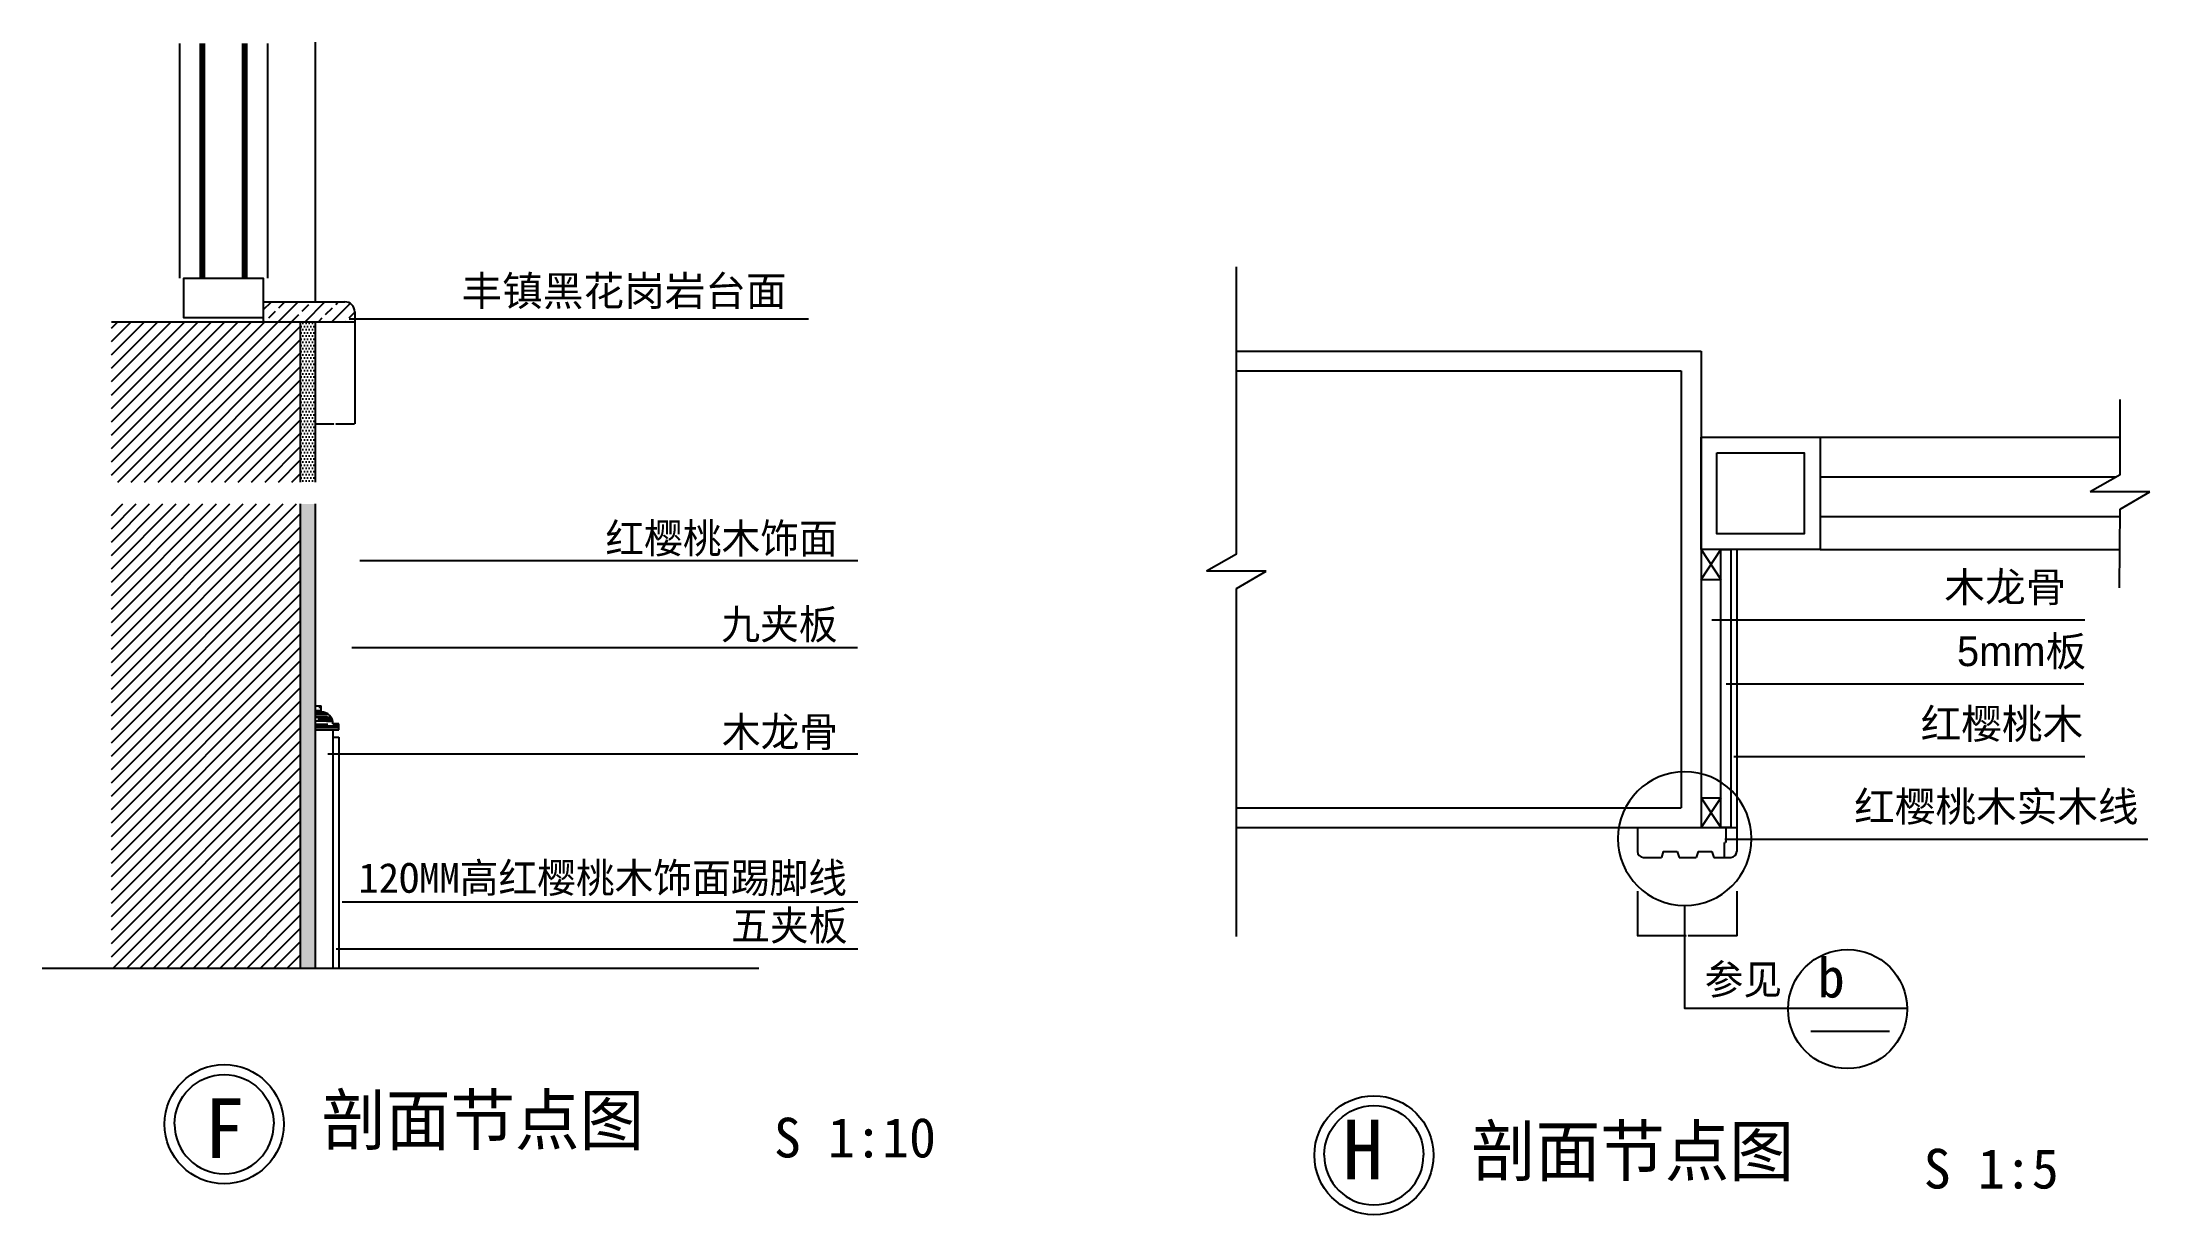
# Model space of a CAD drawing. Header units: metres. Extents: x 182013 to 184135, y -7746 to -6565.
import ezdxf

# ---------------------------------------------------------------- set-up
doc = ezdxf.new("R2010")
doc.units = ezdxf.units.M
for name, color, linetype in [('10', 8, 'Continuous'), ('11', 3, 'Continuous'), ('15', 2, 'Continuous'), ('16', 3, 'Continuous'), ('17', 1, 'Continuous'), ('19', 8, 'Continuous'), ('20', 1, 'Continuous'), ('21', 253, 'Continuous'), ('4', 6, 'Continuous'), ('5', 5, 'Continuous'), ('7', 7, 'Continuous'), ('8', 7, 'Continuous'), ('BHATCH', 8, 'Continuous'), ('WINDOW', 2, 'Continuous')]:
    doc.layers.add(name, color=color, linetype=linetype)
doc.dimstyles.get("Standard").update_dxf_attribs({"dimtxt": 2.5, "dimasz": 2.5, "dimexe": 1.25, "dimexo": 0.625, "dimtad": 1, "dimcen": 2.5, "dimazin": 3, "dimtfac": 1, "dimtmove": 0, "dimatfit": 3})

# ---------------------------------------------------------------- blocks, each defined once
blk = doc.blocks.new('HY-4')
at = {"layer": '20'}
for points in [[(-5, 0, -1), (5, 0, -1)], [(-5, 0, 1), (5, 0, 1)]]:
    blk.add_lwpolyline(points, format="xyb", dxfattribs=at)
blk.add_circle((0, 0), 6, dxfattribs=at)
blk.add_circle((0, 0), 6, dxfattribs=at)
blk = doc.blocks.new('_CLOSEDFILLED')
at = {"color": 0, "linetype": 'BYBLOCK'}
blk.add_solid([(-1, 0.2), (0, 0), (-1, -0.2)], dxfattribs=at)
blk = doc.blocks.new('*D1')
for p, q in [((182287.4, -6846.86), (182287.4, -6949.9)), ((182327.4, -6846.86), (182327.4, -6949.9)), ((182287.65, -6949.9), (182306.4, -6949.9)), ((182308.4, -6949.9), (182327.15, -6949.9))]:
    blk.add_line(p, q)
at = {"layer": 'Defpoints'}
for p in [(182287.4, -6846.86), (182327.4, -6846.86), (182287.4, -6949.9)]:
    blk.add_point(p, dxfattribs=at)
at = {"layer": '8', "xscale": 0.25, "yscale": 0.25, "rotation": 180}
blk.add_blockref('_CLOSEDFILLED', (182287.4, -6949.9), dxfattribs=at)
at = {"layer": '8', "xscale": 0.25, "yscale": 0.25}
blk.add_blockref('_CLOSEDFILLED', (182327.4, -6949.9), dxfattribs=at)
at = {"layer": '8', "insert": (182307.4, -6949.9), "char_height": 1, "attachment_point": 5}
blk.add_mtext('20', dxfattribs=at)
blk = doc.blocks.new('*D2')
for p, q in [((183619.4, -7420.33), (183619.4, -7465.46)), ((183719.4, -7420.33), (183719.4, -7465.46)), ((183668.4, -7465.46), (183619.15, -7465.46)), ((183719.65, -7465.46), (183670.4, -7465.46))]:
    blk.add_line(p, q)
at = {"layer": 'Defpoints'}
for p in [(183619.4, -7420.33), (183719.4, -7420.33), (183719.4, -7465.46)]:
    blk.add_point(p, dxfattribs=at)
at = {"layer": '7', "xscale": 0.25, "yscale": 0.25}
blk.add_blockref('_CLOSEDFILLED', (183619.4, -7465.46), dxfattribs=at)
at = {"layer": '7', "xscale": 0.25, "yscale": 0.25, "rotation": 180}
blk.add_blockref('_CLOSEDFILLED', (183719.4, -7465.46), dxfattribs=at)
at = {"layer": '7', "insert": (183669.4, -7465.46), "char_height": 1, "attachment_point": 5}
blk.add_mtext('50', dxfattribs=at)
blk = doc.blocks.new('*D3')
for p, q in [((183708.4, -7356.41), (183708.4, -7371.41)), ((183707.05, -7386.41), (183707.05, -7371.41)), ((183707.3, -7371.41), (183708.15, -7371.41))]:
    blk.add_line(p, q)
at = {"layer": 'Defpoints'}
for p in [(183708.4, -7356.41), (183707.05, -7371.41), (183707.05, -7386.41)]:
    blk.add_point(p, dxfattribs=at)
at = {"layer": '7', "xscale": 0.25, "yscale": 0.25, "rotation": 180}
blk.add_blockref('_CLOSEDFILLED', (183707.05, -7371.41), dxfattribs=at)
at = {"layer": '7', "xscale": 0.25, "yscale": 0.25}
blk.add_blockref('_CLOSEDFILLED', (183708.4, -7371.41), dxfattribs=at)
at = {"layer": '7', "insert": (183707.725, -7370.285), "char_height": 1, "attachment_point": 5}
blk.add_mtext('15', dxfattribs=at)

msp = doc.modelspace()

# ---------------------------------------------------------------- hatches: boundary and pattern name
at = {"layer": '10'}
h = msp.add_hatch(dxfattribs=at)
h.set_pattern_fill('ANSI33', scale=3)
h.paths.add_polyline_path([(182235.32, -6826.86), (182235.32, -6846.86), (182327.4, -6846.86), (182327.4, -6836.86, 0.41), (182317.4, -6826.86)])
h = msp.add_hatch(dxfattribs=at)
h.set_pattern_fill('ANSI31', scale=3)
h.paths.add_polyline_path([(182272.4, -6846.86), (182082.23, -6846.86), (182082.23, -7008.41), (182272.4, -7008.41)])
h.paths.add_polyline_path([(182272.4, -7030.48), (182082.23, -7030.48), (182082.23, -7497.96), (182272.4, -7497.96)])
h = msp.add_hatch(dxfattribs=at)
h.set_pattern_fill('DOTS', scale=2)
h.paths.add_polyline_path([(182287.4, -6846.86), (182272.4, -6846.86), (182272.4, -7008.41), (182287.4, -7008.41)])
h = msp.add_hatch(dxfattribs=at)
h.set_pattern_fill('DOTS', scale=2)
h.paths.add_polyline_path([(182287.4, -7030.48), (182272.4, -7030.48), (182272.4, -7497.96), (182287.4, -7497.96)])
h = msp.add_hatch(dxfattribs=at)
h.set_pattern_fill('AR-RROOF', scale=0.2)
h.paths.add_polyline_path([(182311.46, -7257.96), (182311.46, -7251.95), (182305.44, -7251.95, 0.41), (182293.42, -7239.92), (182293.42, -7233.9), (182287.4, -7233.9), (182287.4, -7257.96)])

# ---------------------------------------------------------------- linework, layer by layer
for p, q in [((182235.32, -6826.86), (182235.32, -6846.86)), ((183214.91, -6896.41), (183663.4, -6896.41)), ((183663.4, -6896.41), (183663.4, -7336.41)), ((183214.91, -7336.41), (183663.4, -7336.41))]:
    msp.add_line(p, q, dxfattribs=at)
for points in [[(182235.32, -6842.9), (182155.32, -6842.9), (182155.32, -6802.9), (182235.32, -6802.9)], [(183699.4, -6979.09), (183787.4, -6979.09), (183787.4, -7060.41), (183699.4, -7060.41)]]:
    msp.add_lwpolyline(points, close=True, dxfattribs=at)
at = {"layer": '11'}
for points in [[(183683.4, -6963.09), (183803.4, -6963.09), (183803.4, -7076.41), (183683.4, -7076.41), (183683.4, -6963.09)], [(183699.4, -6979.09), (183787.4, -6979.09), (183787.4, -7060.41), (183699.4, -7060.41), (183699.4, -6979.09)]]:
    msp.add_lwpolyline(points, dxfattribs=at)
for points in [[(183683.4, -6963.09), (183803.4, -6963.09), (183803.4, -7076.41), (183683.4, -7076.41)], [(183699.4, -6979.09), (183787.4, -6979.09), (183787.4, -7060.41), (183699.4, -7060.41)]]:
    msp.add_lwpolyline(points, close=True, dxfattribs=at)
at = {"layer": '15'}
for p, q in [((182235.32, -6826.86), (182317.4, -6826.86)), ((182082.23, -6846.86), (182327.4, -6846.86)), ((182272.4, -6846.86), (182272.4, -7008.41)), ((182327.4, -6836.86), (182327.4, -6846.86)), ((183214.91, -6876.41), (183683.4, -6876.41)), ((183683.4, -6876.41), (183683.4, -7356.41)), ((182272.4, -7030.48), (182272.4, -7497.96)), ((182287.4, -7233.9), (182293.42, -7233.9)), ((182293.42, -7239.92), (182293.42, -7233.9)), ((182311.46, -7251.95), (182305.44, -7251.95)), ((182311.46, -7257.96), (182311.46, -7251.95)), ((182305.4, -7265.46), (182311.4, -7265.46)), ((182311.4, -7265.46), (182311.4, -7497.96)), ((183214.91, -7356.41), (183683.4, -7356.41)), ((182012.55, -7497.96), (182734.52, -7497.96))]:
    msp.add_line(p, q, dxfattribs=at)
for centre, radius in [((182317.4, -6836.86), 10), ((182293.42, -7251.95), 12.03)]:
    msp.add_arc(centre, radius, 0, 90, dxfattribs=at)
at = {"layer": '16'}
for p, q in [((183803.4, -7003.09), (184101.82, -7003.09)), ((183803.4, -7043.09), (184105.36, -7043.09)), ((183683.4, -7076.41), (183703.4, -7106.41)), ((183683.4, -7106.41), (183703.4, -7076.41)), ((183719.4, -7076.41), (183719.4, -7356.41)), ((183683.4, -7106.41), (183703.4, -7106.41)), ((183683.4, -7326.41), (183703.4, -7356.41)), ((183703.4, -7326.41), (183683.4, -7356.41)), ((183683.4, -7326.41), (183703.4, -7326.41)), ((183619.4, -7356.41), (183719.4, -7356.41)), ((183619.4, -7356.41), (183619.4, -7380.41)), ((183683.4, -7356.41), (183719.4, -7356.41)), ((183719.4, -7356.41), (183719.4, -7380.41)), ((183625.4, -7386.41), (183643.4, -7386.41)), ((183645.4, -7380.41), (183643.4, -7386.41)), ((183645.4, -7380.41), (183659.4, -7380.41)), ((183659.4, -7380.41), (183661.4, -7386.41)), ((183661.4, -7386.41), (183678.4, -7386.41)), ((183680.4, -7380.41), (183678.4, -7386.41)), ((183680.4, -7380.41), (183694.4, -7380.41)), ((183694.4, -7380.41), (183696.4, -7386.41)), ((183696.4, -7386.41), (183713.4, -7386.41))]:
    msp.add_line(p, q, dxfattribs=at)
msp.add_lwpolyline([(183703.4, -7076.41), (183713.4, -7076.41), (183713.4, -7356.41), (183703.4, -7356.41)], close=True, dxfattribs=at)
for centre, start, end in [((183625.4, -7380.41), 180, 270), ((183713.4, -7380.41), 270, 0)]:
    msp.add_arc(centre, 6, start, end, dxfattribs=at)
at = {"layer": '17'}
msp.add_line((182287.4, -7257.96), (182311.46, -7257.96), dxfattribs=at)
at = {"layer": '19'}
msp.add_lwpolyline([(183734.37, -7367.49, 1), (183599.67, -7367.49, 1)], format="xyb", close=True, dxfattribs=at)
at = {"layer": '20'}
for p, q in [((183215.33, -7080.86), (183215.33, -6791.47)), ((184105.42, -7001.01), (184105.42, -6925.18)), ((184105.42, -7001.01), (184075.42, -7018.33)), ((184135.42, -7018.33), (184075.42, -7018.33)), ((184105.42, -7035.65), (184135.42, -7018.33)), ((184104.99, -7114.97), (184105.42, -7035.65)), ((183215.33, -7080.86), (183185.33, -7098.18)), ((183245.33, -7098.18), (183185.33, -7098.18)), ((183215.33, -7115.5), (183245.33, -7098.18)), ((183215.33, -7466.2), (183215.33, -7115.5))]:
    msp.add_line(p, q, dxfattribs=at)
msp.add_lwpolyline([(183891.6, -7538.65), (183771.6, -7538.65), (183667.02, -7538.65), (183667.02, -7434.83)], dxfattribs=at)
msp.add_circle((183831, -7539.19), 60, dxfattribs=at)
at = {"layer": '21'}
for p, q in [((183803.4, -6963.09), (184105.36, -6963.09)), ((183803.4, -7076.41), (184105.36, -7076.41))]:
    msp.add_line(p, q, dxfattribs=at)
at = {"layer": '4'}
for p, q in [((182150.92, -6566.84), (182150.92, -6802.9)), ((182239.4, -6566.84), (182239.4, -6802.9))]:
    msp.add_line(p, q, dxfattribs=at)
at = {"layer": '5'}
for p, q in [((182287.4, -6565.32), (182287.4, -6826.86)), ((182287.4, -6846.86), (182287.4, -7008.41)), ((182287.4, -7030.48), (182287.4, -7497.96)), ((182305.4, -7257.96), (182305.4, -7497.96))]:
    msp.add_line(p, q, dxfattribs=at)
at = {"layer": '8'}
msp.add_lwpolyline([(183793.88, -7561.44), (183873.31, -7561.44)], dxfattribs=at)
at = {"layer": 'BHATCH'}
for p, q in [((182171.86, -6566.84), (182171.86, -6802.9)), ((182173.86, -6566.84), (182173.86, -6802.9)), ((182175.86, -6566.84), (182175.86, -6802.9)), ((182214.28, -6566.84), (182214.28, -6802.9)), ((182216.28, -6566.84), (182216.28, -6802.9)), ((182218.28, -6566.84), (182218.28, -6802.9))]:
    msp.add_line(p, q, dxfattribs=at)
at = {"layer": 'WINDOW'}
msp.add_line((182287.4, -7257.96), (182311.46, -7257.96), dxfattribs=at)

# ---------------------------------------------------------------- block references
at = {"layer": '8', "xscale": 10, "yscale": 10, "zscale": 10}
for p in [(182195.86, -7655.17), (183353.93, -7686.46)]:
    msp.add_blockref('HY-4', p, dxfattribs=at)

# ---------------------------------------------------------------- texts
for s, height, p in [('剖面节点图', 50, (182293.8, -7675.87)), ('F', 60, (182175.81, -7689.27)), ('S 1:10', 40, (182749.59, -7688.66)), ('H', 60, (183322.44, -7710.73)), ('剖面节点图', 50, (183451.87, -7707.16)), ('S 1:5', 40, (183907.66, -7719.95))]:
    msp.add_text(s, height=height).set_placement(p)
at = {"layer": '7'}
for s, p in [('红樱桃木饰面', (182579.86, -7080.12)), ('九夹板', (182696.65, -7166.72)), ('木龙骨', (182697.14, -7275.01)), ('12OMM高红樱桃木饰面踢脚线', (182331.13, -7422.09)), ('五夹板', (182706.64, -7470.07))]:
    msp.add_text(s, height=30, dxfattribs=at).set_placement(p)
at = {"layer": '7', "insert": (182434.99, -6800.87), "char_height": 30, "attachment_point": 1}
msp.add_mtext('\\f幼圆|b0|i0|c134|p49;丰镇黑花岗岩台面', dxfattribs=at)
at = {"layer": '8'}
for s, height, p in [('参见', 30, (183687.03, -7524.35)), ('b', 40, (183800.91, -7527.47))]:
    msp.add_text(s, height=height, dxfattribs=at).set_placement(p)
at = {"layer": '8', "char_height": 30, "attachment_point": 1}
for s, insert in [('\\f幼圆|b0|i0|c134|p49;木龙骨', (183928.48, -7099.12)), ('\\f幼圆|b0|i0|c134|p49;5mm板', (183941.19, -7163.79)), ('\\f幼圆|b0|i0|c134|p49;红樱桃木', (183904.55, -7236.89)), ('\\f幼圆|b0|i0|c134|p49;红樱桃木实木线', (183837.62, -7320.28))]:
    msp.add_mtext(s, dxfattribs=dict(at, insert=insert))

# ---------------------------------------------------------------- dimensions: what is measured, and where the dimension line sits
at = {"layer": '7'}
for base, p1, p2, text, picture, middle in [((183707.05, -7371.41), (183707.05, -7386.41), (183708.4, -7356.41), '15', '*D3', (183707.725, -7370.285)), ((183719.4, -7465.46), (183719.4, -7420.33), (183619.4, -7420.33), '50', '*D2', (183669.4, -7465.46))]:
    dim = msp.add_linear_dim(base=base, p1=p1, p2=p2, text=text, dimstyle='Standard', dxfattribs=at)
    dim.commit()
    dim.dimension.update_dxf_attribs({"geometry": picture, "text_midpoint": middle})
at = {"layer": '8'}
dim = msp.add_linear_dim(base=(182287.4, -6949.9), p1=(182287.4, -6846.86), p2=(182327.4, -6846.86), text='20', dimstyle='Standard', dxfattribs=at)
dim.commit()
dim.dimension.update_dxf_attribs({"geometry": '*D1', "text_midpoint": (182307.4, -6949.9)})

# ---------------------------------------------------------------- leaders
at = {"layer": '7'}
for points in [[(182332.5, -7087.26), (182834.18, -7087.26)], [(183694.35, -7147.07), (184069.99, -7147.07)], [(182324.56, -7174.96), (182833.88, -7174.96)], [(183708.78, -7211.74), (184068.83, -7211.74)], [(182300.13, -7282.09), (182834.18, -7282.09)], [(183716.26, -7284.84), (184069.99, -7284.84)], [(183707.49, -7368.23), (184133.41, -7368.23)], [(182314.58, -7431.07), (182834.18, -7431.07)], [(182308.68, -7478.49), (182834.18, -7478.49)]]:
    msp.add_leader(points, dimstyle='Standard', dxfattribs=at)
at = {"layer": '8'}
msp.add_leader([(182321.71, -6844), (182784.47, -6844)], dimstyle='Standard', dxfattribs=at)

doc.saveas('drawing.dxf')
